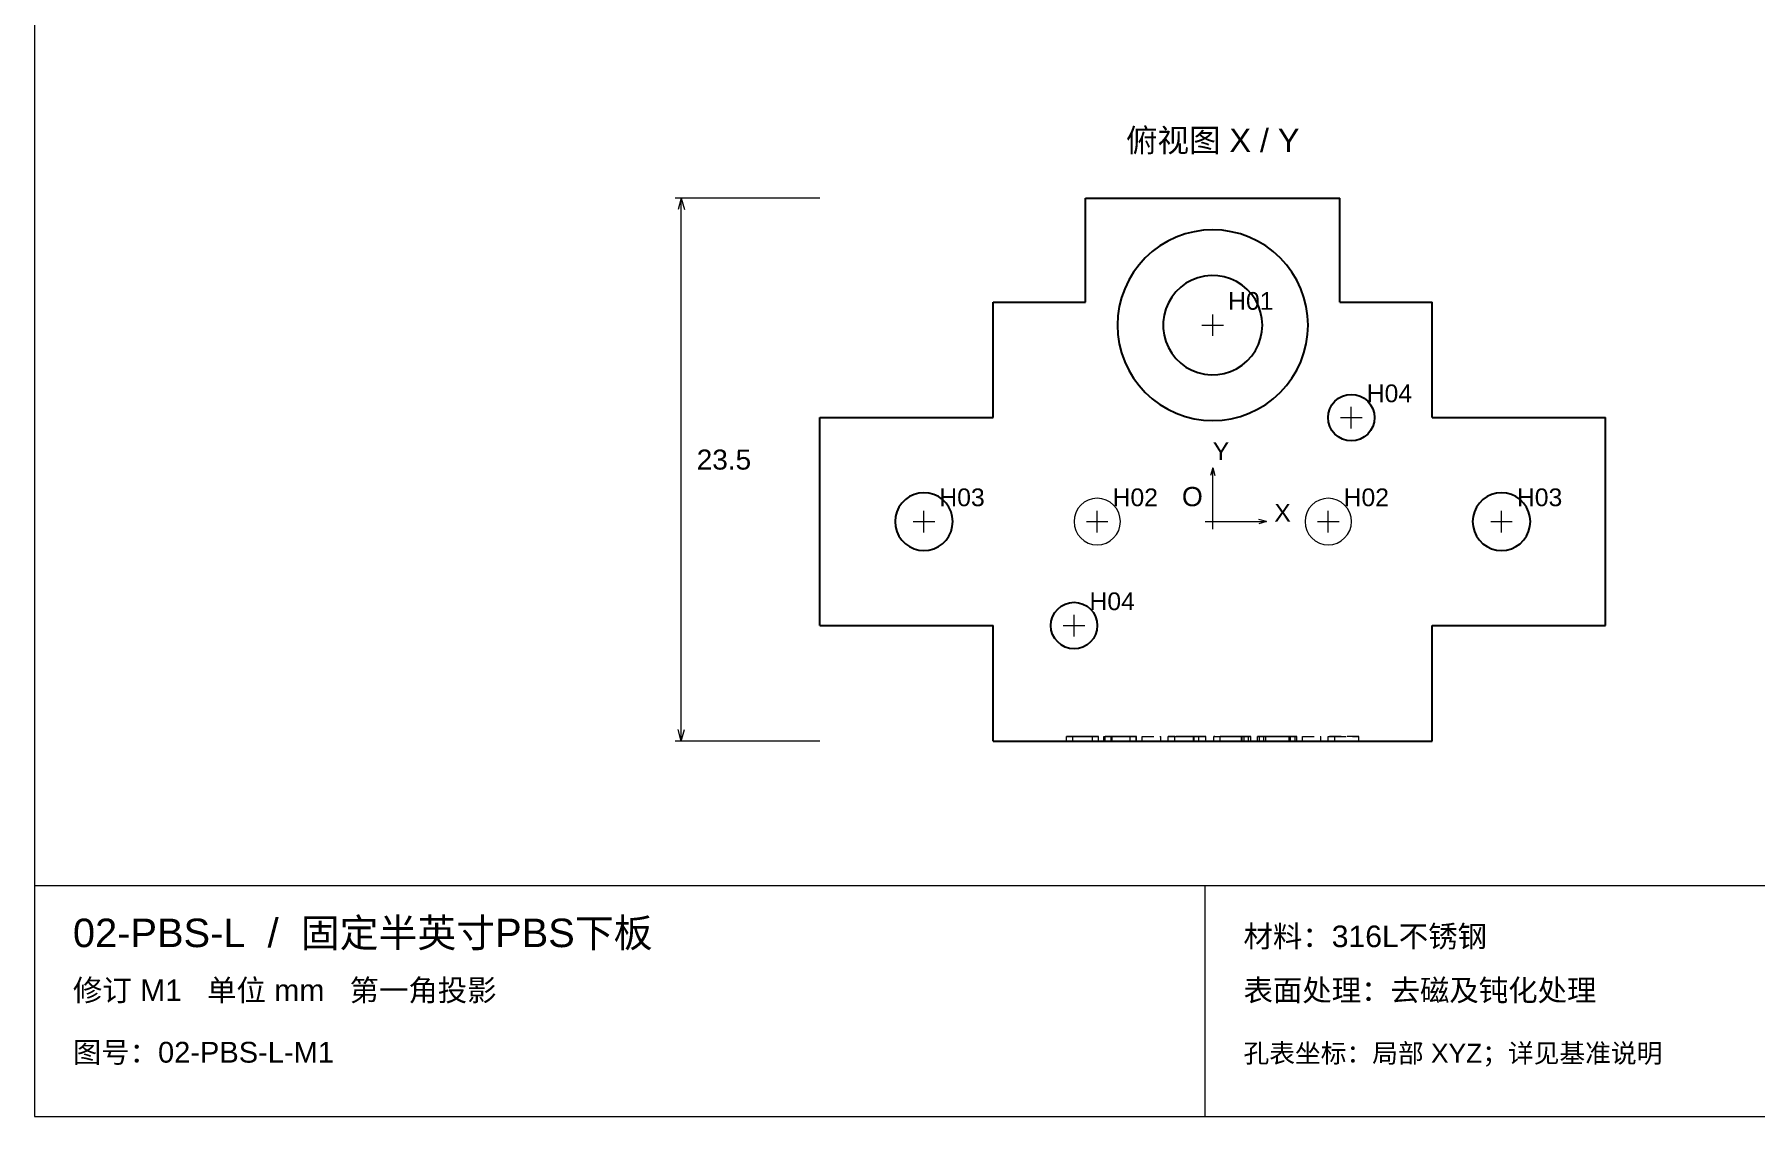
# Paper-space layout '01_三视图' of a CAD drawing. Header units: millimetres. Extents: x 8 to 452, y 8 to 289.
# Drawn here: x 8 to 231.5, y 8 to 148.5 of the extents above; entities that cross this region are included whole.
import ezdxf
from ezdxf.enums import TextEntityAlignment as Align

# ---------------------------------------------------------------- set-up
doc = ezdxf.new("R2010")
doc.units = ezdxf.units.MM
doc.linetypes.add('WP_HIDDEN', pattern=[2.3, 1.5, -0.8])
for name, color, linetype, lineweight in [('ANNOTATIONS', 7, 'CONTINUOUS', 18), ('HIDDEN', 7, 'WP_HIDDEN', 13), ('VISIBLE', 7, 'CONTINUOUS', 25)]:
    doc.layers.add(name, color=color, linetype=linetype, lineweight=lineweight)
doc.styles.add('CJK', font='Arial Unicode.ttf')

psp = doc.layouts.new('01_三视图')

# ---------------------------------------------------------------- linework, layer by layer
at = {"layer": 'ANNOTATIONS'}
for p, q in [((8, 289), (8, 8)), ((110, 127.25), (91.2, 127.25)), ((92, 127.25), (91.58, 125.75)), ((92, 56.75), (92, 127.25)), ((92, 127.25), (92.42, 125.75)), ((161, 109.35), (161, 112.15)), ((159.6, 110.75), (162.4, 110.75)), ((177.6, 98.75), (180.4, 98.75)), ((179, 97.35), (179, 100.15)), ((161, 92.25), (160.72, 91.25)), ((161, 85.25), (161, 92.25)), ((161, 92.25), (161.28, 91.25)), ((122.1, 85.25), (124.9, 85.25)), ((123.5, 83.85), (123.5, 86.65)), ((144.6, 85.25), (147.4, 85.25)), ((146, 83.85), (146, 86.65)), ((160, 85.25), (162, 85.25)), ((161, 84.25), (161, 86.25)), ((161, 85.25), (168, 85.25)), ((168, 85.25), (167, 85.53)), ((168, 85.25), (167, 84.97)), ((174.6, 85.25), (177.4, 85.25)), ((176, 83.85), (176, 86.65)), ((197.1, 85.25), (199.9, 85.25)), ((198.5, 83.85), (198.5, 86.65)), ((141.6, 71.75), (144.4, 71.75)), ((143, 70.35), (143, 73.15)), ((92, 56.75), (91.58, 58.25)), ((92, 56.75), (92.42, 58.25)), ((110, 56.75), (91.2, 56.75)), ((8, 38), (412, 38)), ((160, 8), (160, 38)), ((8, 8), (412, 8))]:
    psp.add_line(p, q, dxfattribs=at)
at = {"layer": 'HIDDEN'}
for points in [[(149.01, 85.25), (148.96, 85.84), (148.79, 86.4), (148.51, 86.93), (148.13, 87.38), (147.68, 87.76), (147.15, 88.04), (146.59, 88.21), (146, 88.27), (145.41, 88.21), (144.85, 88.04), (144.32, 87.76), (143.87, 87.38), (143.49, 86.93), (143.21, 86.4), (143.04, 85.84), (142.99, 85.25), (143.04, 84.66), (143.21, 84.1), (143.49, 83.57), (143.87, 83.12), (144.32, 82.74), (144.85, 82.46), (145.41, 82.29), (146, 82.23), (146.59, 82.29), (147.15, 82.46), (147.68, 82.74), (148.13, 83.12), (148.51, 83.57), (148.79, 84.1), (148.96, 84.66), (149.01, 85.25)], [(179.01, 85.25), (178.96, 85.84), (178.79, 86.4), (178.51, 86.93), (178.13, 87.38), (177.68, 87.76), (177.15, 88.04), (176.59, 88.21), (176, 88.27), (175.41, 88.21), (174.85, 88.04), (174.32, 87.76), (173.87, 87.38), (173.49, 86.93), (173.21, 86.4), (173.04, 85.84), (172.99, 85.25), (173.04, 84.66), (173.21, 84.1), (173.49, 83.57), (173.87, 83.12), (174.32, 82.74), (174.85, 82.46), (175.41, 82.29), (176, 82.23), (176.59, 82.29), (177.15, 82.46), (177.68, 82.74), (178.13, 83.12), (178.51, 83.57), (178.79, 84.1), (178.96, 84.66), (179.01, 85.25)], [(142.65, 57.35), (142.37, 57.35), (142.17, 57.35), (142.06, 57.35), (142.02, 57.35)], [(142.02, 56.75), (142.02, 57.35)], [(142.02, 57.35), (142.07, 57.35), (142.25, 57.35)], [(142.25, 56.75), (142.14, 56.75), (142.07, 56.75), (142.02, 56.75)], [(142.02, 56.75), (142.05, 56.75), (142.15, 56.75), (142.35, 56.75), (142.65, 56.75)], [(142.25, 57.35), (142.54, 57.35), (142.94, 57.35)], [(142.94, 56.75), (142.54, 56.75), (142.25, 56.75)], [(144.1, 57.35), (143.66, 57.35), (143.27, 57.35), (142.94, 57.35), (142.65, 57.35)], [(142.65, 56.75), (142.94, 56.75), (143.28, 56.75), (143.67, 56.75), (144.1, 56.75)], [(142.82, 57.35), (142.84, 57.35), (142.91, 57.35), (143.03, 57.35), (143.19, 57.35)], [(143.23, 57.35), (143.05, 57.35), (142.92, 57.35), (142.85, 57.35), (142.82, 57.35)], [(142.82, 56.75), (142.82, 57.35)], [(143.19, 56.75), (143.01, 56.75), (142.9, 56.75), (142.84, 56.75), (142.82, 56.75)], [(142.82, 56.75), (142.84, 56.75), (142.91, 56.75), (143.03, 56.75), (143.23, 56.75)], [(142.94, 57.35), (143.46, 57.35), (144.1, 57.35)], [(144.1, 56.75), (143.46, 56.75), (142.94, 56.75)], [(143.19, 57.35), (143.6, 57.35), (144.1, 57.35)], [(144.1, 56.75), (143.6, 56.75), (143.19, 56.75)], [(144.09, 57.35), (143.6, 57.35), (143.23, 57.35)], [(143.23, 56.75), (143.6, 56.75), (144.09, 56.75)], [(145.01, 57.35), (144.59, 57.35), (144.09, 57.35)], [(144.09, 56.75), (144.59, 56.75), (145.01, 56.75)], [(144.1, 57.35), (144.58, 57.35), (145, 57.35)], [(145.26, 57.35), (145.01, 57.35), (144.74, 57.35), (144.43, 57.35), (144.1, 57.35)], [(144.1, 57.35), (144.59, 57.35), (145.01, 57.35)], [(144.1, 56.75), (144.73, 56.75), (145.01, 56.75), (145.26, 56.75)], [(145, 56.75), (144.58, 56.75), (144.1, 56.75)], [(145.01, 56.75), (144.6, 56.75), (144.1, 56.75)], [(145, 57.35), (145.35, 57.35), (145.64, 57.35)], [(145.64, 56.75), (145.35, 56.75), (145, 56.75)], [(145.01, 57.35), (145.17, 57.35), (145.28, 57.35), (145.35, 57.35), (145.37, 57.35)], [(145.37, 56.75), (145.35, 56.75), (145.29, 56.75), (145.18, 56.75), (145.01, 56.75)], [(145.01, 56.75), (145.18, 56.75), (145.29, 56.75), (145.35, 56.75), (145.37, 56.75)], [(145.95, 57.35), (145.66, 57.35), (145.26, 57.35)], [(145.26, 56.75), (145.48, 56.75), (145.66, 56.75), (145.95, 56.75)], [(145.37, 56.75), (145.37, 57.35)], [(145.64, 57.35), (145.86, 57.35), (146.03, 57.35)], [(146.03, 56.75), (145.86, 56.75), (145.64, 56.75)], [(146.18, 57.35), (146.12, 57.35), (145.95, 57.35)], [(145.95, 56.75), (146.05, 56.75), (146.12, 56.75), (146.18, 56.75)], [(146.03, 57.35), (146.14, 57.35), (146.18, 57.35)], [(146.18, 56.75), (146.14, 56.75), (146.03, 56.75)], [(146.18, 56.75), (146.18, 57.35)], [(151.09, 57.35), (146.87, 57.35)], [(146.87, 56.75), (146.87, 57.35)], [(146.87, 57.35), (146.87, 57.35)], [(146.87, 57.35), (146.9, 57.35), (146.97, 57.35)], [(146.87, 56.75), (146.87, 57.35)], [(146.97, 56.75), (146.9, 56.75), (146.87, 56.75)], [(146.87, 56.75), (146.87, 56.75)], [(146.87, 56.75), (151.09, 56.75)], [(146.97, 57.35), (147.18, 57.35), (147.48, 57.35)], [(147.48, 56.75), (147.18, 56.75), (146.97, 56.75)], [(147.83, 57.35), (147.02, 57.35)], [(147.02, 56.75), (147.02, 57.35)], [(147.02, 57.35), (147.09, 57.35), (147.22, 57.35), (147.4, 57.35), (147.65, 57.35)], [(147.65, 56.75), (147.4, 56.75), (147.22, 56.75), (147.09, 56.75), (147.02, 56.75)], [(147.02, 56.75), (147.83, 56.75)], [(147.48, 57.35), (147.68, 57.35), (147.92, 57.35), (148.19, 57.35), (148.51, 57.35)], [(148.51, 56.75), (148.2, 56.75), (147.93, 56.75), (147.69, 56.75), (147.48, 56.75)], [(147.65, 57.35), (147.94, 57.35), (148.28, 57.35), (148.66, 57.35), (149.1, 57.35)], [(149.1, 56.75), (148.67, 56.75), (148.29, 56.75), (147.94, 56.75), (147.65, 56.75)], [(148.17, 57.35), (148.02, 57.35), (147.92, 57.35), (147.85, 57.35), (147.83, 57.35)], [(147.83, 56.75), (147.83, 57.35)], [(147.83, 56.75), (147.85, 56.75), (147.92, 56.75), (148.02, 56.75), (148.17, 56.75)], [(148.29, 57.35), (148.11, 57.35), (147.96, 57.35)], [(147.96, 56.75), (147.96, 57.35)], [(147.96, 57.35), (151.09, 57.35)], [(151.09, 56.75), (147.96, 56.75)], [(147.96, 56.75), (148.11, 56.75), (148.29, 56.75)], [(149.08, 57.35), (148.57, 57.35), (148.17, 57.35)], [(148.17, 56.75), (148.57, 56.75), (149.08, 56.75)], [(149.2, 57.35), (148.88, 57.35), (148.62, 57.35), (148.43, 57.35), (148.29, 57.35)], [(148.29, 56.75), (148.43, 56.75), (148.64, 56.75), (148.89, 56.75), (149.2, 56.75)], [(148.51, 57.35), (148.99, 57.35), (149.38, 57.35), (149.69, 57.35), (149.91, 57.35)], [(149.91, 56.75), (149.67, 56.75), (149.34, 56.75), (148.95, 56.75), (148.51, 56.75)], [(149.95, 57.35), (149.56, 57.35), (149.08, 57.35)], [(149.08, 56.75), (149.56, 56.75), (149.95, 56.75)], [(149.1, 57.35), (149.53, 57.35), (149.92, 57.35), (150.26, 57.35), (150.55, 57.35)], [(150.55, 56.75), (150.25, 56.75), (149.91, 56.75), (149.52, 56.75), (149.1, 56.75)], [(150.41, 57.35), (150.2, 57.35), (149.92, 57.35), (149.59, 57.35), (149.2, 57.35)], [(149.2, 56.75), (149.57, 56.75), (149.9, 56.75), (150.18, 56.75), (150.41, 56.75)], [(149.91, 57.35), (150.07, 57.35), (150.19, 57.35), (150.26, 57.35), (150.28, 57.35)], [(150.28, 56.75), (150.26, 56.75), (150.19, 56.75), (150.07, 56.75), (149.91, 56.75)], [(150.28, 57.35), (150.26, 57.35), (150.2, 57.35), (150.09, 57.35), (149.95, 57.35)], [(149.95, 56.75), (150.09, 56.75), (150.2, 56.75), (150.26, 56.75), (150.28, 56.75)], [(150.28, 56.75), (150.28, 57.35)], [(150.93, 57.35), (150.72, 57.35), (150.41, 57.35)], [(150.41, 56.75), (150.72, 56.75), (150.93, 56.75)], [(150.55, 57.35), (150.78, 57.35), (150.95, 57.35), (151.05, 57.35), (151.08, 57.35)], [(151.08, 56.75), (151.05, 56.75), (150.95, 56.75), (150.78, 56.75), (150.55, 56.75)], [(151.08, 57.35), (151.05, 57.35), (150.93, 57.35)], [(150.93, 56.75), (151.05, 56.75), (151.08, 56.75)], [(151.08, 56.75), (151.08, 57.35)], [(151.09, 56.75), (151.09, 57.35)], [(151.85, 56.75), (151.85, 57.35)], [(151.85, 57.35), (154.25, 57.35)], [(151.85, 56.75), (154.25, 56.75)], [(154.25, 56.75), (154.25, 57.35)], [(155.22, 56.75), (155.22, 57.35)], [(155.22, 57.35), (157.63, 57.35)], [(156.07, 57.35), (155.22, 57.35)], [(155.22, 56.75), (156.07, 56.75)], [(157.63, 56.75), (155.22, 56.75)], [(157.7, 57.35), (156.07, 57.35)], [(156.07, 56.75), (156.07, 57.35)], [(156.07, 57.35), (157.72, 57.35)], [(157.7, 57.35), (156.07, 57.35)], [(156.07, 56.75), (157.7, 56.75)], [(157.72, 56.75), (156.07, 56.75)], [(156.07, 56.75), (157.7, 56.75)], [(157.63, 57.35), (157.93, 57.35), (158.19, 57.35), (158.41, 57.35), (158.6, 57.35)], [(158.6, 56.75), (158.41, 56.75), (158.18, 56.75), (157.92, 56.75), (157.63, 56.75)], [(159.57, 57.35), (159.26, 57.35), (158.85, 57.35), (158.33, 57.35), (157.7, 57.35)], [(158.49, 57.35), (158.36, 57.35), (158.18, 57.35), (157.96, 57.35), (157.7, 57.35)], [(157.7, 56.75), (158.28, 56.75), (158.8, 56.75), (159.24, 56.75), (159.57, 56.75)], [(157.7, 56.75), (157.96, 56.75), (158.18, 56.75), (158.35, 56.75), (158.49, 56.75)], [(157.72, 57.35), (158.09, 57.35), (158.42, 57.35), (158.68, 57.35), (158.88, 57.35)], [(158.88, 56.75), (158.67, 56.75), (158.4, 56.75), (158.08, 56.75), (157.72, 56.75)], [(159.02, 57.35), (158.78, 57.35), (158.49, 57.35)], [(158.49, 56.75), (158.49, 57.35)], [(158.49, 56.75), (158.78, 56.75), (159.02, 56.75)], [(158.6, 56.75), (158.6, 57.35)], [(158.6, 57.35), (159.03, 57.35), (159.39, 57.35)], [(159.39, 56.75), (159.03, 56.75), (158.6, 56.75)], [(158.88, 57.35), (159.03, 57.35), (159.14, 57.35), (159.2, 57.35), (159.22, 57.35)], [(159.22, 56.75), (159.2, 56.75), (159.14, 56.75), (159.03, 56.75), (158.88, 56.75)], [(159.22, 57.35), (159.17, 57.35), (159.02, 57.35)], [(159.02, 56.75), (159.17, 56.75), (159.22, 56.75)], [(159.22, 56.75), (159.22, 57.35)], [(159.39, 57.35), (159.67, 57.35), (159.9, 57.35)], [(159.9, 56.75), (159.67, 56.75), (159.39, 56.75)], [(160.09, 57.35), (160.06, 57.35), (159.96, 57.35), (159.8, 57.35), (159.57, 57.35)], [(159.57, 56.75), (159.8, 56.75), (159.96, 56.75), (160.06, 56.75), (160.09, 56.75)], [(159.9, 57.35), (160.04, 57.35), (160.09, 57.35)], [(160.09, 56.75), (160.04, 56.75), (159.9, 56.75)], [(160.09, 56.75), (160.09, 57.35)], [(161.13, 56.75), (161.13, 57.35)], [(161.13, 57.35), (163.53, 57.35)], [(163.57, 57.35), (161.13, 57.35)], [(161.13, 56.75), (163.57, 56.75)], [(163.53, 56.75), (161.13, 56.75)], [(161.98, 57.35), (163.36, 57.35)], [(163.25, 57.35), (161.98, 57.35)], [(161.98, 57.35), (163.57, 57.35)], [(163.45, 57.35), (161.98, 57.35)], [(161.98, 56.75), (161.98, 57.35)], [(163.36, 56.75), (161.98, 56.75)], [(161.98, 56.75), (163.25, 56.75)], [(163.57, 56.75), (161.98, 56.75)], [(161.98, 56.75), (163.45, 56.75)], [(164.22, 57.35), (164.06, 57.35), (163.84, 57.35), (163.57, 57.35), (163.25, 57.35)], [(163.25, 56.75), (163.56, 56.75), (163.83, 56.75), (164.05, 56.75), (164.22, 56.75)], [(163.36, 57.35), (163.62, 57.35), (163.84, 57.35), (164.02, 57.35), (164.16, 57.35)], [(164.16, 56.75), (164.02, 56.75), (163.83, 56.75), (163.61, 56.75), (163.36, 56.75)], [(164.39, 57.35), (164.21, 57.35), (163.99, 57.35), (163.74, 57.35), (163.45, 57.35)], [(163.45, 56.75), (163.73, 56.75), (163.99, 56.75), (164.2, 56.75), (164.39, 56.75)], [(163.53, 57.35), (163.87, 57.35), (164.19, 57.35), (164.46, 57.35), (164.7, 57.35)], [(164.7, 56.75), (164.46, 56.75), (164.18, 56.75), (163.53, 56.75)], [(164.6, 57.35), (164.13, 57.35), (163.57, 57.35)], [(163.57, 57.35), (163.76, 57.35), (163.91, 57.35), (164.04, 57.35), (164.14, 57.35)], [(163.57, 56.75), (164.12, 56.75), (164.6, 56.75)], [(164.14, 56.75), (164.04, 56.75), (163.91, 56.75), (163.57, 56.75)], [(164.14, 57.35), (164.41, 57.35), (164.63, 57.35)], [(164.63, 56.75), (164.41, 56.75), (164.14, 56.75)], [(164.16, 57.35), (164.45, 57.35), (164.65, 57.35)], [(164.65, 56.75), (164.44, 56.75), (164.16, 56.75)], [(164.66, 57.35), (164.47, 57.35), (164.22, 57.35)], [(164.22, 56.75), (164.47, 56.75), (164.66, 56.75)], [(164.89, 57.35), (164.68, 57.35), (164.39, 57.35)], [(164.39, 56.75), (164.68, 56.75), (164.89, 56.75)], [(165.29, 57.35), (164.98, 57.35), (164.6, 57.35)], [(164.6, 56.75), (164.98, 56.75), (165.29, 56.75)], [(164.63, 57.35), (164.81, 57.35), (164.95, 57.35)], [(164.95, 56.75), (164.81, 56.75), (164.63, 56.75)], [(164.65, 57.35), (164.77, 57.35), (164.81, 57.35)], [(164.81, 56.75), (164.77, 56.75), (164.65, 56.75)], [(164.81, 57.35), (164.77, 57.35), (164.66, 57.35)], [(164.66, 56.75), (164.77, 56.75), (164.81, 56.75)], [(164.7, 57.35), (165.09, 57.35), (165.39, 57.35)], [(165.39, 56.75), (165.09, 56.75), (164.7, 56.75)], [(165.42, 57.35), (165.14, 57.35), (164.75, 57.35)], [(164.75, 56.75), (164.75, 57.35)], [(164.75, 57.35), (165.02, 57.35), (165.26, 57.35), (165.47, 57.35), (165.64, 57.35)], [(165.64, 56.75), (165.47, 56.75), (165.26, 56.75), (165.02, 56.75), (164.75, 56.75)], [(164.75, 56.75), (165.14, 56.75), (165.42, 56.75)], [(164.81, 56.75), (164.81, 57.35)], [(165.08, 57.35), (165.03, 57.35), (164.89, 57.35)], [(164.89, 56.75), (165.03, 56.75), (165.08, 56.75)], [(164.95, 57.35), (165.05, 57.35), (165.08, 57.35)], [(165.08, 56.75), (165.05, 56.75), (164.95, 56.75)], [(165.08, 56.75), (165.08, 57.35)], [(165.76, 57.35), (165.55, 57.35), (165.29, 57.35)], [(165.29, 56.75), (165.55, 56.75), (165.76, 56.75)], [(165.39, 57.35), (165.5, 57.35), (165.58, 57.35), (165.63, 57.35), (165.64, 57.35)], [(165.64, 56.75), (165.63, 56.75), (165.58, 56.75), (165.5, 56.75), (165.39, 56.75)], [(165.64, 57.35), (165.59, 57.35), (165.42, 57.35)], [(165.42, 56.75), (165.59, 56.75), (165.64, 56.75)], [(165.64, 56.75), (165.64, 57.35)], [(165.64, 57.35), (165.78, 57.35), (165.87, 57.35), (165.93, 57.35), (165.95, 57.35)], [(165.95, 56.75), (165.93, 56.75), (165.87, 56.75), (165.78, 56.75), (165.64, 56.75)], [(165.95, 57.35), (165.9, 57.35), (165.76, 57.35)], [(165.76, 56.75), (165.9, 56.75), (165.95, 56.75)], [(165.95, 56.75), (165.95, 57.35)], [(167.18, 57.35), (167.03, 57.35), (166.92, 57.35), (166.86, 57.35), (166.83, 57.35)], [(166.83, 56.75), (166.83, 57.35)], [(166.83, 57.35), (167.62, 57.35)], [(167.62, 56.75), (166.83, 56.75)], [(166.83, 56.75), (166.86, 56.75), (166.92, 56.75), (167.03, 56.75), (167.18, 56.75)], [(167.3, 57.35), (167.13, 57.35), (167.07, 57.35)], [(167.07, 56.75), (167.07, 57.35)], [(167.07, 57.35), (167.09, 57.35), (167.14, 57.35), (167.23, 57.35), (167.35, 57.35)], [(167.35, 56.75), (167.23, 56.75), (167.14, 56.75), (167.09, 56.75), (167.07, 56.75)], [(167.07, 56.75), (167.13, 56.75), (167.3, 56.75)], [(168.1, 57.35), (167.82, 57.35), (167.57, 57.35), (167.36, 57.35), (167.18, 57.35)], [(167.18, 56.75), (167.36, 56.75), (167.57, 56.75), (167.82, 56.75), (168.1, 56.75)], [(167.98, 57.35), (167.58, 57.35), (167.3, 57.35)], [(167.3, 56.75), (167.58, 56.75), (167.98, 56.75)], [(167.35, 57.35), (167.5, 57.35), (167.68, 57.35), (167.9, 57.35), (168.15, 57.35)], [(168.15, 56.75), (167.68, 56.75), (167.5, 56.75), (167.35, 56.75)], [(167.62, 56.75), (167.62, 57.35)], [(167.62, 57.35), (167.72, 57.35), (167.89, 57.35)], [(167.89, 56.75), (167.72, 56.75), (167.62, 56.75)], [(167.89, 57.35), (168.15, 57.35), (168.53, 57.35)], [(168.24, 57.35), (168.08, 57.35), (167.97, 57.35), (167.91, 57.35), (167.89, 57.35)], [(167.89, 56.75), (167.89, 57.35)], [(167.89, 57.35), (167.9, 57.35), (167.95, 57.35), (168.02, 57.35), (168.13, 57.35)], [(168.13, 56.75), (168.02, 56.75), (167.95, 56.75), (167.9, 56.75), (167.89, 56.75)], [(167.89, 56.75), (167.91, 56.75), (167.97, 56.75), (168.08, 56.75), (168.24, 56.75)], [(168.53, 56.75), (168.15, 56.75), (167.89, 56.75)], [(169.21, 57.35), (168.8, 57.35), (168.46, 57.35), (168.19, 57.35), (167.98, 57.35)], [(167.98, 56.75), (168.2, 56.75), (168.48, 56.75), (168.82, 56.75), (169.21, 56.75)], [(169.55, 57.35), (169.13, 57.35), (168.75, 57.35), (168.41, 57.35), (168.1, 57.35)], [(168.1, 56.75), (168.41, 56.75), (168.76, 56.75), (169.55, 56.75)], [(168.13, 57.35), (168.3, 57.35), (168.57, 57.35), (168.94, 57.35), (169.41, 57.35)], [(169.41, 56.75), (168.97, 56.75), (168.6, 56.75), (168.32, 56.75), (168.13, 56.75)], [(168.15, 57.35), (168.7, 57.35), (169.32, 57.35)], [(169.32, 56.75), (168.71, 56.75), (168.15, 56.75)], [(169.35, 57.35), (169, 57.35), (168.69, 57.35), (168.44, 57.35), (168.24, 57.35)], [(168.24, 56.75), (168.44, 56.75), (168.7, 56.75), (169.01, 56.75), (169.35, 56.75)], [(168.53, 57.35), (168.99, 57.35), (169.51, 57.35)], [(169.51, 56.75), (168.99, 56.75), (168.53, 56.75)], [(170.34, 57.35), (170.18, 57.35), (169.93, 57.35), (169.61, 57.35), (169.21, 57.35)], [(169.21, 56.75), (169.59, 56.75), (169.91, 56.75), (170.17, 56.75), (170.34, 56.75)], [(169.32, 57.35), (169.99, 57.35), (170.57, 57.35)], [(170.57, 56.75), (169.98, 56.75), (169.32, 56.75)], [(170.46, 57.35), (170.25, 57.35), (170, 57.35), (169.7, 57.35), (169.35, 57.35)], [(169.35, 56.75), (169.69, 56.75), (169.99, 56.75), (170.25, 56.75), (170.46, 56.75)], [(169.41, 57.35), (169.88, 57.35), (170.27, 57.35), (170.59, 57.35), (170.82, 57.35)], [(170.82, 56.75), (170.57, 56.75), (170.25, 56.75), (169.85, 56.75), (169.41, 56.75)], [(169.51, 57.35), (169.96, 57.35), (170.36, 57.35)], [(170.36, 56.75), (169.96, 56.75), (169.51, 56.75)], [(170.78, 57.35), (170.2, 57.35), (169.55, 57.35)], [(169.55, 56.75), (170.19, 56.75), (170.78, 56.75)], [(170.92, 57.35), (170.69, 57.35), (170.34, 57.35)], [(170.34, 56.75), (170.69, 56.75), (170.92, 56.75)], [(170.36, 57.35), (170.69, 57.35), (170.91, 57.35)], [(170.91, 56.75), (170.68, 56.75), (170.36, 56.75)], [(170.91, 57.35), (170.85, 57.35), (170.76, 57.35), (170.63, 57.35), (170.46, 57.35)], [(170.46, 56.75), (170.63, 56.75), (170.76, 56.75), (170.86, 56.75), (170.91, 56.75)], [(170.57, 57.35), (170.82, 57.35), (171.05, 57.35), (171.24, 57.35), (171.4, 57.35)], [(171.4, 56.75), (171.24, 56.75), (171.05, 56.75), (170.57, 56.75)], [(171.62, 57.35), (171.45, 57.35), (171.26, 57.35), (171.04, 57.35), (170.78, 57.35)], [(170.78, 56.75), (171.03, 56.75), (171.26, 56.75), (171.45, 56.75), (171.62, 56.75)], [(170.82, 57.35), (171.08, 57.35), (171.3, 57.35), (171.49, 57.35), (171.64, 57.35)], [(171.64, 56.75), (171.49, 56.75), (171.3, 56.75), (171.08, 56.75), (170.82, 56.75)], [(170.91, 57.35), (171.05, 57.35), (171.09, 57.35)], [(171.72, 57.35), (170.91, 57.35)], [(170.91, 56.75), (170.91, 57.35)], [(170.91, 56.75), (171.72, 56.75)], [(171.09, 56.75), (171.05, 56.75), (170.91, 56.75)], [(171.09, 57.35), (171.05, 57.35), (170.92, 57.35)], [(170.92, 56.75), (171.05, 56.75), (171.09, 56.75)], [(171.09, 56.75), (171.09, 57.35)], [(171.4, 57.35), (171.53, 57.35), (171.63, 57.35), (171.69, 57.35), (171.72, 57.35)], [(171.72, 56.75), (171.69, 56.75), (171.63, 56.75), (171.53, 56.75), (171.4, 56.75)], [(171.91, 57.35), (171.89, 57.35), (171.83, 57.35), (171.74, 57.35), (171.62, 57.35)], [(171.62, 56.75), (171.74, 56.75), (171.83, 56.75), (171.89, 56.75), (171.91, 56.75)], [(171.64, 57.35), (171.76, 57.35), (171.84, 57.35), (171.89, 57.35), (171.91, 57.35)], [(171.91, 56.75), (171.89, 56.75), (171.84, 56.75), (171.76, 56.75), (171.64, 56.75)], [(171.72, 56.75), (171.72, 57.35)], [(171.91, 56.75), (171.91, 57.35)], [(172.66, 56.75), (172.66, 57.35)], [(172.66, 57.35), (175.06, 57.35)], [(172.66, 56.75), (175.06, 56.75)], [(175.06, 56.75), (175.06, 57.35)], [(176, 56.75), (176, 57.35)], [(176, 57.35), (176.84, 57.35)], [(179.98, 57.35), (176, 57.35)], [(176, 56.75), (179.98, 56.75)], [(176.84, 56.75), (176, 56.75)], [(176.84, 56.75), (176.84, 57.35)], [(176.84, 57.35), (179.98, 57.35)], [(179.98, 56.75), (176.84, 56.75)], [(179.98, 56.75), (179.98, 57.35)]]:
    psp.add_lwpolyline(points, dxfattribs=at)
at = {"layer": 'VISIBLE'}
for points in [[(144.5, 113.75), (144.5, 127.25)], [(144.5, 127.25), (177.5, 127.25)], [(177.5, 113.75), (177.5, 127.25)], [(173.38, 110.75), (173.32, 111.96), (173.14, 113.16), (172.84, 114.34), (172.43, 115.49), (171.91, 116.58), (171.29, 117.63), (170.57, 118.6), (169.75, 119.5), (168.85, 120.32), (167.88, 121.04), (166.83, 121.66), (165.74, 122.18), (164.59, 122.59), (163.41, 122.89), (162.21, 123.07), (161, 123.12), (159.79, 123.07), (158.59, 122.89), (157.41, 122.59), (156.26, 122.18), (155.17, 121.66), (154.12, 121.04), (153.15, 120.32), (152.25, 119.5), (151.43, 118.6), (150.71, 117.63), (150.09, 116.58), (149.57, 115.49), (149.16, 114.34), (148.86, 113.16), (148.68, 111.96), (148.62, 110.75), (148.68, 109.54), (148.86, 108.34), (149.16, 107.16), (149.57, 106.01), (150.09, 104.92), (150.71, 103.87), (151.43, 102.9), (152.25, 102), (153.15, 101.18), (154.12, 100.46), (155.17, 99.84), (156.26, 99.32), (157.41, 98.91), (158.59, 98.61), (159.79, 98.43), (161, 98.38), (162.21, 98.43), (163.41, 98.61), (164.59, 98.91), (165.74, 99.32), (166.83, 99.84), (167.88, 100.46), (168.85, 101.18), (169.75, 102), (170.57, 102.9), (171.29, 103.87), (171.91, 104.92), (172.43, 106.01), (172.84, 107.16), (173.14, 108.34), (173.32, 109.54), (173.38, 110.75)], [(167.45, 110.75), (167.39, 111.61), (167.22, 112.45), (166.94, 113.27), (166.55, 114.04), (166.06, 114.75), (165.48, 115.39), (164.83, 115.94), (164.1, 116.41), (163.32, 116.77), (162.5, 117.02), (161.65, 117.17), (160.78, 117.2), (159.93, 117.11), (159.09, 116.91), (158.28, 116.6), (157.53, 116.19), (156.84, 115.68), (156.22, 115.08), (155.68, 114.4), (155.24, 113.66), (154.91, 112.87), (154.68, 112.03), (154.56, 111.18), (154.56, 110.32), (154.68, 109.47), (154.91, 108.63), (155.24, 107.84), (155.68, 107.1), (156.22, 106.42), (156.84, 105.82), (157.53, 105.31), (158.28, 104.9), (159.09, 104.59), (159.93, 104.39), (160.78, 104.3), (161.65, 104.33), (162.5, 104.48), (163.32, 104.73), (164.1, 105.09), (164.83, 105.56), (165.48, 106.11), (166.06, 106.75), (166.55, 107.46), (166.94, 108.23), (167.22, 109.05), (167.39, 109.89), (167.45, 110.75)], [(132.5, 113.75), (144.5, 113.75)], [(132.5, 98.75), (132.5, 113.75)], [(177.5, 113.75), (189.5, 113.75)], [(189.5, 98.75), (189.5, 113.75)], [(175.99, 98.75), (176.04, 99.34), (176.21, 99.9), (176.49, 100.43), (176.87, 100.88), (177.32, 101.26), (177.85, 101.54), (178.41, 101.71), (179, 101.77), (179.59, 101.71), (180.15, 101.54), (180.68, 101.26), (181.13, 100.88), (181.51, 100.43), (181.79, 99.9), (181.96, 99.34), (182.01, 98.75), (181.96, 98.16), (181.79, 97.6), (181.51, 97.07), (181.13, 96.62), (180.68, 96.24), (180.15, 95.96), (179.59, 95.79), (179, 95.74), (178.41, 95.79), (177.85, 95.96), (177.32, 96.24), (176.87, 96.62), (176.49, 97.07), (176.21, 97.6), (176.04, 98.16), (175.99, 98.75)], [(110, 98.75), (132.5, 98.75)], [(110, 71.75), (110, 98.75)], [(189.5, 98.75), (212, 98.75)], [(212, 71.75), (212, 98.75)], [(127.25, 85.25), (127.19, 85.9), (127.02, 86.53), (126.75, 87.12), (126.37, 87.66), (125.91, 88.12), (125.38, 88.5), (124.78, 88.77), (124.15, 88.94), (123.5, 89), (122.85, 88.94), (122.22, 88.77), (121.62, 88.5), (121.09, 88.12), (120.63, 87.66), (120.25, 87.12), (119.98, 86.53), (119.81, 85.9), (119.75, 85.25), (119.81, 84.6), (119.98, 83.97), (120.25, 83.37), (120.63, 82.84), (121.09, 82.38), (121.62, 82), (122.22, 81.73), (122.85, 81.56), (123.5, 81.5), (124.15, 81.56), (124.78, 81.73), (125.38, 82), (125.91, 82.38), (126.37, 82.84), (126.75, 83.37), (127.02, 83.97), (127.19, 84.6), (127.25, 85.25)], [(202.25, 85.25), (202.19, 85.9), (202.02, 86.53), (201.75, 87.12), (201.37, 87.66), (200.91, 88.12), (200.38, 88.5), (199.78, 88.77), (199.15, 88.94), (198.5, 89), (197.85, 88.94), (197.22, 88.77), (196.62, 88.5), (196.09, 88.12), (195.63, 87.66), (195.25, 87.12), (194.98, 86.53), (194.81, 85.9), (194.75, 85.25), (194.81, 84.6), (194.98, 83.97), (195.25, 83.37), (195.63, 82.84), (196.09, 82.38), (196.62, 82), (197.22, 81.73), (197.85, 81.56), (198.5, 81.5), (199.15, 81.56), (199.78, 81.73), (200.38, 82), (200.91, 82.38), (201.37, 82.84), (201.75, 83.37), (202.02, 83.97), (202.19, 84.6), (202.25, 85.25)], [(139.99, 71.75), (140.04, 72.34), (140.21, 72.9), (140.49, 73.43), (140.87, 73.88), (141.32, 74.26), (141.85, 74.54), (142.41, 74.71), (143, 74.77), (143.59, 74.71), (144.15, 74.54), (144.68, 74.26), (145.13, 73.88), (145.51, 73.43), (145.79, 72.9), (145.96, 72.34), (146.01, 71.75), (145.96, 71.16), (145.79, 70.6), (145.51, 70.07), (145.13, 69.62), (144.68, 69.24), (144.15, 68.96), (143.59, 68.79), (143, 68.73), (142.41, 68.79), (141.85, 68.96), (141.32, 69.24), (140.87, 69.62), (140.49, 70.07), (140.21, 70.6), (140.04, 71.16), (139.99, 71.75)], [(110, 71.75), (132.5, 71.75)], [(132.5, 56.75), (132.5, 71.75)], [(189.5, 56.75), (189.5, 71.75)], [(189.5, 71.75), (212, 71.75)], [(132.5, 56.75), (189.5, 56.75)]]:
    psp.add_lwpolyline(points, dxfattribs=at)

# ---------------------------------------------------------------- texts
at = {"layer": 'ANNOTATIONS', "style": 'CJK'}
psp.add_text('俯视图 X / Y', height=3, dxfattribs=at).set_placement((161, 133.25), align=Align.CENTER)
for s, height, p in [('H01', 2.3, (163, 112.75)), ('H04', 2.3, (181, 100.75)), ('23.5', 2.6, (94, 92)), ('Y', 2.3, (161, 93.25)), ('H03', 2.3, (125.5, 87.25)), ('H02', 2.3, (148, 87.25)), ('O', 2.5, (157, 87.25)), ('H02', 2.3, (178, 87.25)), ('H03', 2.3, (200.5, 87.25)), ('X', 2.3, (169, 85.25)), ('H04', 2.3, (145, 73.75)), ('02-PBS-L  /  固定半英寸PBS下板', 3.7, (13, 30)), ('材料：316L不锈钢', 2.8, (165, 30)), ('修订 M1   单位 mm   第一角投影', 2.8, (13, 23)), ('表面处理：去磁及钝化处理', 2.8, (165, 23)), ('图号：02-PBS-L-M1', 2.7, (13, 15)), ('孔表坐标：局部 XYZ；详见基准说明', 2.45, (165, 15))]:
    psp.add_text(s, height=height, dxfattribs=at).set_placement(p)

doc.saveas('drawing.dxf')
